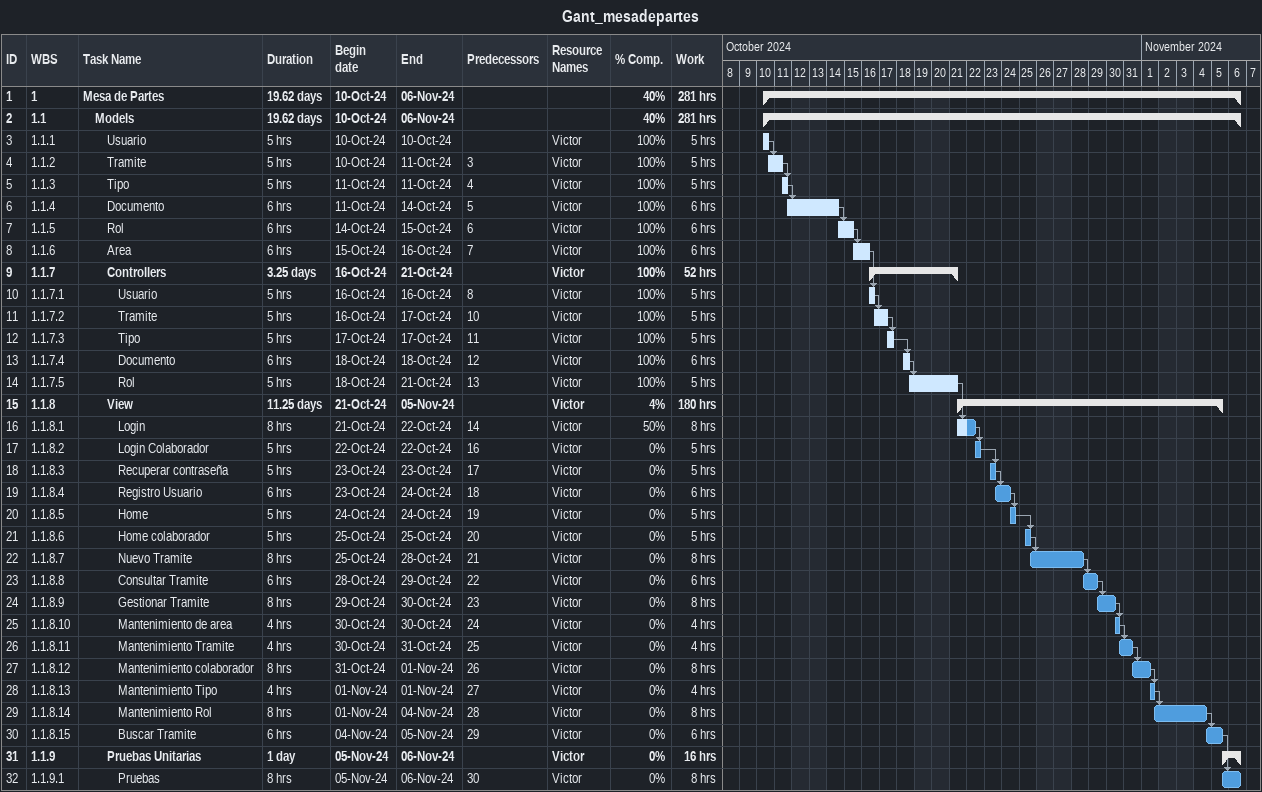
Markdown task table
Gant_mesadepartes

| ID | WBS | Task | Duration | Start | Finish | Predecessors | Resources | % complete | Work (h) |
|---|---|---|---|---|---|---|---|---|---|
| 1 | 1 | **Mesa de Partes** | 19.62d | 2024-10-10 | 2024-11-06 |  |  | 40 | 281 |
| 2 | 1.1 | **Models** | 19.62d | 2024-10-10 | 2024-11-06 |  |  | 40 | 281 |
| 3 | 1.1.1 | Usuario | 5h | 2024-10-10 | 2024-10-10 |  | Victor | 100 | 5 |
| 4 | 1.1.2 | Tramite | 5h | 2024-10-10 | 2024-10-11 | 3 | Victor | 100 | 5 |
| 5 | 1.1.3 | Tipo | 5h | 2024-10-11 | 2024-10-11 | 4 | Victor | 100 | 5 |
| 6 | 1.1.4 | Documento | 6h | 2024-10-11 | 2024-10-14 | 5 | Victor | 100 | 6 |
| 7 | 1.1.5 | Rol | 6h | 2024-10-14 | 2024-10-15 | 6 | Victor | 100 | 6 |
| 8 | 1.1.6 | Area | 6h | 2024-10-15 | 2024-10-16 | 7 | Victor | 100 | 6 |
| 9 | 1.1.7 | **Controllers** | 3.25d | 2024-10-16 | 2024-10-21 |  | Victor | 100 | 52 |
| 10 | 1.1.7.1 | Usuario | 5h | 2024-10-16 | 2024-10-16 | 8 | Victor | 100 | 5 |
| 11 | 1.1.7.2 | Tramite | 5h | 2024-10-16 | 2024-10-17 | 10 | Victor | 100 | 5 |
| 12 | 1.1.7.3 | Tipo | 5h | 2024-10-17 | 2024-10-17 | 11 | Victor | 100 | 5 |
| 13 | 1.1.7.4 | Documento | 6h | 2024-10-18 | 2024-10-18 | 12 | Victor | 100 | 6 |
| 14 | 1.1.7.5 | Rol | 5h | 2024-10-18 | 2024-10-21 | 13 | Victor | 100 | 5 |
| 15 | 1.1.8 | **View** | 11.25d | 2024-10-21 | 2024-11-05 |  | Victor | 4 | 180 |
| 16 | 1.1.8.1 | Login | 8h | 2024-10-21 | 2024-10-22 | 14 | Victor | 50 | 8 |
| 17 | 1.1.8.2 | Login Colaborador | 5h | 2024-10-22 | 2024-10-22 | 16 | Victor | 0 | 5 |
| 18 | 1.1.8.3 | Recuperar contraseña | 5h | 2024-10-23 | 2024-10-23 | 17 | Victor | 0 | 5 |
| 19 | 1.1.8.4 | Registro Usuario | 6h | 2024-10-23 | 2024-10-24 | 18 | Victor | 0 | 6 |
| 20 | 1.1.8.5 | Home | 5h | 2024-10-24 | 2024-10-24 | 19 | Victor | 0 | 5 |
| 21 | 1.1.8.6 | Home colaborador | 5h | 2024-10-25 | 2024-10-25 | 20 | Victor | 0 | 5 |
| 22 | 1.1.8.7 | Nuevo Tramite | 8h | 2024-10-25 | 2024-10-28 | 21 | Victor | 0 | 8 |
| 23 | 1.1.8.8 | Consultar Tramite | 6h | 2024-10-28 | 2024-10-29 | 22 | Victor | 0 | 6 |
| 24 | 1.1.8.9 | Gestionar Tramite | 8h | 2024-10-29 | 2024-10-30 | 23 | Victor | 0 | 8 |
| 25 | 1.1.8.10 | Mantenimiento de area | 4h | 2024-10-30 | 2024-10-30 | 24 | Victor | 0 | 4 |
| 26 | 1.1.8.11 | Mantenimiento Tramite | 4h | 2024-10-30 | 2024-10-31 | 25 | Victor | 0 | 4 |
| 27 | 1.1.8.12 | Mantenimiento colaborador | 8h | 2024-10-31 | 2024-11-01 | 26 | Victor | 0 | 8 |
| 28 | 1.1.8.13 | Mantenimiento Tipo | 4h | 2024-11-01 | 2024-11-01 | 27 | Victor | 0 | 4 |
| 29 | 1.1.8.14 | Mantenimiento Rol | 8h | 2024-11-01 | 2024-11-04 | 28 | Victor | 0 | 8 |
| 30 | 1.1.8.15 | Buscar Tramite | 6h | 2024-11-04 | 2024-11-05 | 29 | Victor | 0 | 6 |
| 31 | 1.1.9 | **Pruebas Unitarias** | 1d | 2024-11-05 | 2024-11-06 |  | Victor | 0 | 16 |
| 32 | 1.1.9.1 | Pruebas | 8h | 2024-11-05 | 2024-11-06 | 30 | Victor | 0 | 8 |
